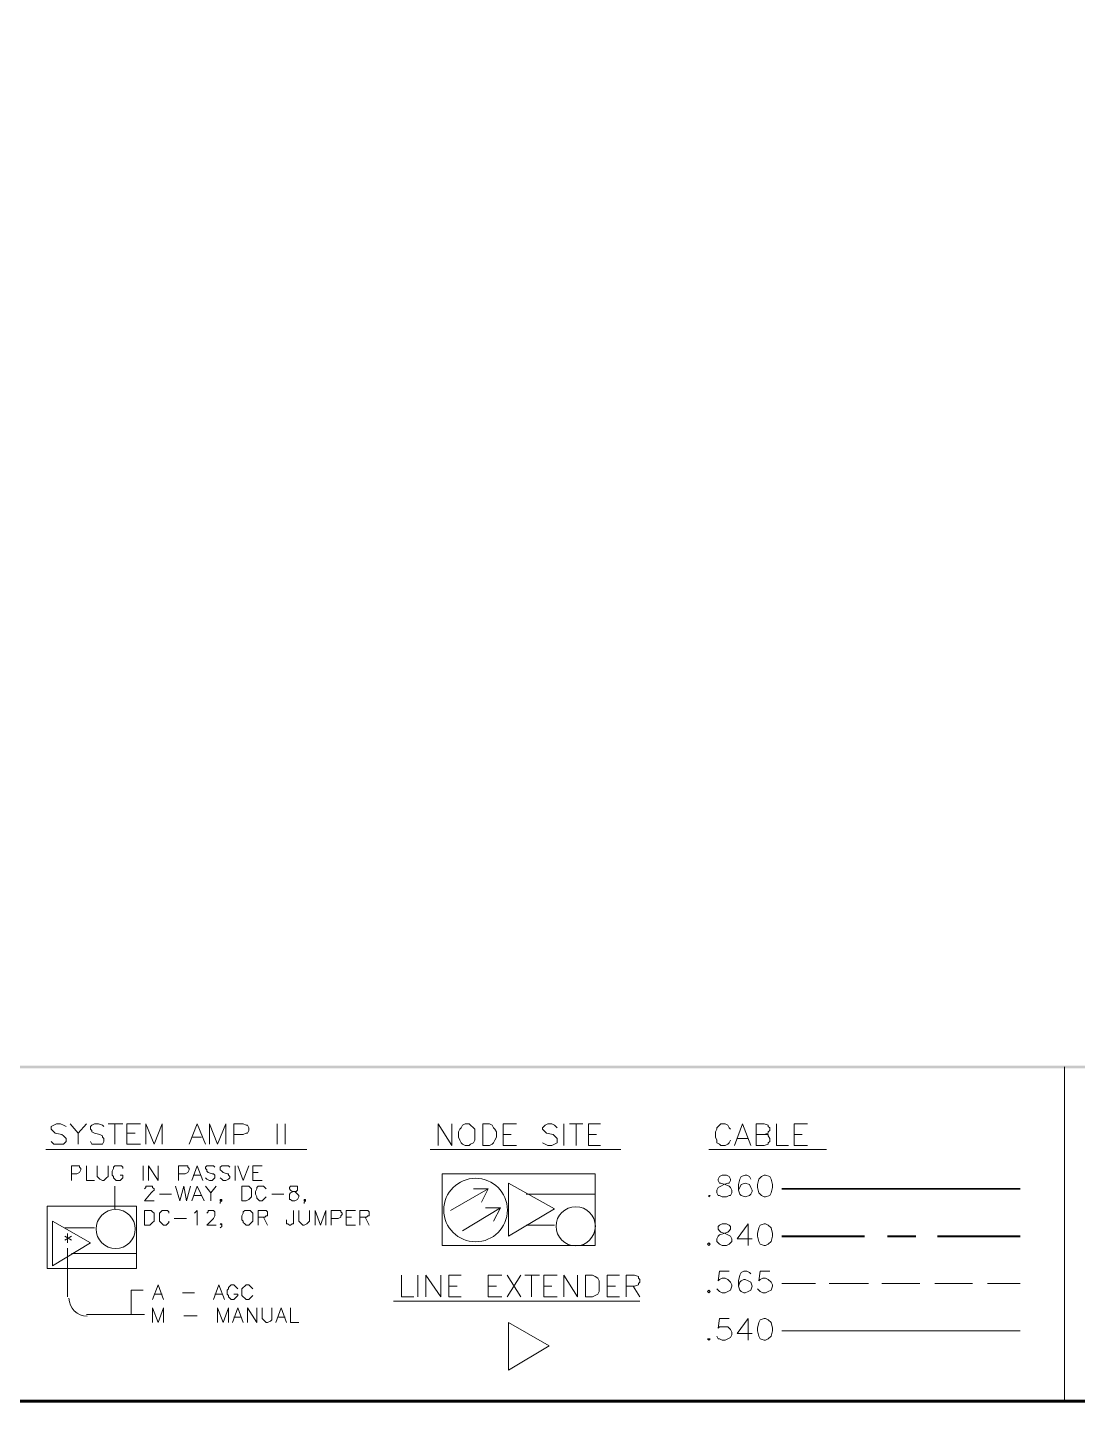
# Model space of a CAD drawing. Header units: millimetres. Extents: x 3.6 to 37.8, y 0.6 to 28.7.
# Drawn here: x 16 to 19.236, y 0.595 to 4.832 of the extents above; entities that cross this region are included whole.
import ezdxf

# ---------------------------------------------------------------- set-up
doc = ezdxf.new("R2010")
doc.units = ezdxf.units.MM
doc.layers.add('PDF_0', color=7, linetype='Continuous')

msp = doc.modelspace()

# ---------------------------------------------------------------- linework, layer by layer
at = {"layer": 'PDF_0', "lineweight": 0, "const_width": 0.00834}
msp.add_lwpolyline([(37.7648, 0.5988), (37.7648, 28.6993), (3.5681, 28.6993), (3.5681, 0.5988)], close=True, dxfattribs=at)
at = {"layer": 'PDF_0', "lineweight": 9}
msp.add_lwpolyline([(19.1966, 1.6288), (19.1966, 0.5988)], dxfattribs=at)
at = {"layer": 'PDF_0', "color": 8, "lineweight": 0, "true_color": 0x808080}
for points in [[(16.1192, 1.4453), (16.1109, 1.4495), (16.1026, 1.4537), (16.0901, 1.4537), (16.0817, 1.4495), (16.0734, 1.4453), (16.0734, 1.437), (16.0775, 1.4328), (16.0817, 1.4286), (16.0859, 1.4245), (16.1067, 1.4203), (16.1109, 1.4161), (16.1151, 1.412), (16.1192, 1.4078), (16.1192, 1.3995), (16.1109, 1.3911), (16.1026, 1.3911), (16.0901, 1.3911), (16.0817, 1.3911), (16.0734, 1.3995)], [(16.1318, 1.4537), (16.1568, 1.4245), (16.1568, 1.3911)], [(16.1818, 1.4537), (16.1568, 1.4245)], [(16.236, 1.4453), (16.2318, 1.4495), (16.2193, 1.4537), (16.2068, 1.4537), (16.1985, 1.4495), (16.1943, 1.4453), (16.1943, 1.437), (16.1985, 1.4328), (16.1985, 1.4286), (16.2068, 1.4245), (16.2235, 1.4203), (16.2318, 1.4161), (16.2318, 1.412), (16.236, 1.4078), (16.236, 1.3995), (16.2318, 1.3911), (16.2193, 1.3911), (16.2068, 1.3911), (16.1985, 1.3911), (16.1943, 1.3995)], [(16.2485, 1.4537), (16.2944, 1.4537)], [(16.2694, 1.4537), (16.2694, 1.3911)], [(16.3486, 1.3911), (16.3069, 1.3911), (16.3069, 1.4537), (16.3486, 1.4537)], [(16.3653, 1.3911), (16.3653, 1.4537), (16.3903, 1.3911), (16.4153, 1.4537), (16.4153, 1.3911)], [(16.4987, 1.3911), (16.5237, 1.4537), (16.5487, 1.3911)], [(16.5612, 1.3911), (16.5612, 1.4537), (16.5863, 1.3911), (16.6113, 1.4537), (16.6113, 1.3911)], [(16.6363, 1.3911), (16.6363, 1.4537), (16.6655, 1.4537), (16.6738, 1.4495), (16.678, 1.4495), (16.6822, 1.4411), (16.6822, 1.4328), (16.678, 1.4245), (16.6738, 1.4245), (16.6655, 1.4203), (16.6363, 1.4203)], [(16.7697, 1.4537), (16.7697, 1.3911)], [(16.7948, 1.4537), (16.7948, 1.3911)], [(17.2659, 1.3869), (17.2659, 1.4537), (17.3076, 1.3869), (17.3076, 1.4537)], [(17.5078, 1.3869), (17.4661, 1.3869), (17.4661, 1.4537), (17.5078, 1.4537)], [(17.6329, 1.4411), (17.6246, 1.4495), (17.6162, 1.4537), (17.6037, 1.4537), (17.5954, 1.4495), (17.587, 1.4411), (17.587, 1.437), (17.5912, 1.4328), (17.5954, 1.4286), (17.5995, 1.4245), (17.6204, 1.4203), (17.6246, 1.4161), (17.6287, 1.412), (17.6329, 1.4078), (17.6329, 1.3953), (17.6246, 1.3911), (17.6162, 1.3869), (17.6037, 1.3869), (17.5954, 1.3911), (17.587, 1.3953)], [(17.6537, 1.4537), (17.6537, 1.3869)], [(17.6704, 1.4537), (17.7121, 1.4537)], [(17.6913, 1.4537), (17.6913, 1.3869)], [(17.7663, 1.3869), (17.7288, 1.3869), (17.7288, 1.4537), (17.7663, 1.4537)], [(18.1666, 1.437), (18.1625, 1.4411), (18.1583, 1.4495), (18.15, 1.4537), (18.1374, 1.4537), (18.1333, 1.4495), (18.1249, 1.4411), (18.1249, 1.437), (18.1208, 1.4286), (18.1208, 1.412), (18.1249, 1.4036), (18.1249, 1.3953), (18.1333, 1.3911), (18.1374, 1.3869), (18.15, 1.3869), (18.1583, 1.3911), (18.1625, 1.3953), (18.1666, 1.4036)], [(18.1791, 1.3869), (18.2042, 1.4537), (18.2292, 1.3869)], [(18.2709, 1.4203), (18.2834, 1.4203), (18.2834, 1.4161), (18.2876, 1.4078), (18.2876, 1.3995), (18.2834, 1.3953), (18.2834, 1.3911), (18.2709, 1.3869), (18.2459, 1.3869), (18.2459, 1.4537), (18.2709, 1.4537), (18.2834, 1.4495), (18.2834, 1.4453), (18.2876, 1.4411), (18.2876, 1.4328), (18.2834, 1.4286), (18.2834, 1.4245), (18.2709, 1.4203), (18.2459, 1.4203)], [(18.3084, 1.4537), (18.3084, 1.3869), (18.3459, 1.3869)], [(18.4043, 1.3869), (18.3626, 1.3869), (18.3626, 1.4537), (18.4043, 1.4537)], [(16.3069, 1.4245), (16.3319, 1.4245)], [(16.507, 1.412), (16.5362, 1.412)], [(17.4661, 1.4203), (17.4911, 1.4203)], [(17.7288, 1.4203), (17.7538, 1.4203)], [(18.1875, 1.4078), (18.2208, 1.4078)], [(18.3626, 1.4203), (18.3876, 1.4203)], [(16.0567, 1.3744), (16.8615, 1.3744)], [(17.2409, 1.3744), (17.8289, 1.3744)], [(18.0999, 1.3744), (18.4627, 1.3744)], [(16.1359, 1.2785), (16.1359, 1.3244), (16.1526, 1.3244), (16.1609, 1.3244), (16.1609, 1.3202), (16.1651, 1.3161), (16.1651, 1.3119), (16.1609, 1.3035), (16.1526, 1.2994), (16.1359, 1.2994)], [(16.1818, 1.3244), (16.1818, 1.2785), (16.2068, 1.2785)], [(16.2152, 1.3244), (16.2152, 1.291), (16.2193, 1.2869), (16.2235, 1.2827), (16.2318, 1.2785), (16.236, 1.2785), (16.2402, 1.2827), (16.2443, 1.2869), (16.2485, 1.291), (16.2485, 1.3244)], [(16.2944, 1.3161), (16.2944, 1.3202), (16.2902, 1.3244), (16.286, 1.3244), (16.2735, 1.3244), (16.2694, 1.3244), (16.2652, 1.3202), (16.2652, 1.3161), (16.261, 1.3077), (16.261, 1.2952), (16.2652, 1.291), (16.2652, 1.2869), (16.2694, 1.2827), (16.2735, 1.2785), (16.286, 1.2785), (16.2902, 1.2827), (16.2944, 1.2869), (16.2944, 1.291), (16.2944, 1.2952), (16.286, 1.2952)], [(16.3569, 1.3244), (16.3569, 1.2785)], [(16.3736, 1.2785), (16.3736, 1.3244), (16.4028, 1.2785), (16.4028, 1.3244)], [(16.4653, 1.2785), (16.4653, 1.3244), (16.4862, 1.3244), (16.4945, 1.3244), (16.4945, 1.3202), (16.4987, 1.3161), (16.4987, 1.3119), (16.4945, 1.3035), (16.4862, 1.2994), (16.4653, 1.2994)], [(16.507, 1.2785), (16.5237, 1.3244), (16.5404, 1.2785)], [(16.5779, 1.3202), (16.5738, 1.3244), (16.5696, 1.3244), (16.5612, 1.3244), (16.5529, 1.3244), (16.5487, 1.3202), (16.5487, 1.3161), (16.5529, 1.3119), (16.5529, 1.3077), (16.5571, 1.3035), (16.5696, 1.2994), (16.5738, 1.2994), (16.5779, 1.2952), (16.5779, 1.291), (16.5779, 1.2869), (16.5738, 1.2827), (16.5696, 1.2785), (16.5612, 1.2785), (16.5529, 1.2827), (16.5487, 1.2869)], [(16.6238, 1.3202), (16.6196, 1.3244), (16.6113, 1.3244), (16.6029, 1.3244), (16.5988, 1.3244), (16.5946, 1.3202), (16.5946, 1.3161), (16.5946, 1.3119), (16.5988, 1.3077), (16.6029, 1.3035), (16.6155, 1.2994), (16.6196, 1.2994), (16.6196, 1.2952), (16.6238, 1.291), (16.6238, 1.2869), (16.6196, 1.2827), (16.6113, 1.2785), (16.6029, 1.2785), (16.5988, 1.2827), (16.5946, 1.2869)], [(16.6405, 1.3244), (16.6405, 1.2785)], [(16.6488, 1.3244), (16.6655, 1.2785), (16.6822, 1.3244)], [(16.7239, 1.2785), (16.6947, 1.2785), (16.6947, 1.3244), (16.7239, 1.3244)], [(16.5112, 1.2952), (16.5321, 1.2952)], [(16.6947, 1.3035), (16.7114, 1.3035)], [(18.2292, 1.2827), (18.225, 1.291), (18.2167, 1.2952), (18.2125, 1.2952), (18.2, 1.291), (18.1958, 1.2827), (18.1917, 1.266), (18.1917, 1.2493), (18.1958, 1.2368), (18.2, 1.2327), (18.2125, 1.2285), (18.225, 1.2327), (18.2292, 1.2368), (18.2333, 1.2452), (18.2333, 1.2493), (18.2292, 1.2577), (18.225, 1.266), (18.2125, 1.2702), (18.2, 1.266), (18.1958, 1.2577), (18.1917, 1.2493)], [(16.2694, 1.191), (16.2694, 1.2618)], [(16.3611, 1.2535), (16.3653, 1.2577), (16.3653, 1.2618), (16.3694, 1.2618), (16.3819, 1.2618), (16.3861, 1.2618), (16.3861, 1.2577), (16.3903, 1.2535), (16.3903, 1.2493), (16.3861, 1.2452), (16.3819, 1.241), (16.3611, 1.216), (16.3903, 1.216)], [(16.407, 1.2368), (16.4445, 1.2368)], [(16.457, 1.2618), (16.4695, 1.216), (16.482, 1.2618), (16.4904, 1.216), (16.5029, 1.2618)], [(16.507, 1.216), (16.5237, 1.2618), (16.5446, 1.216)], [(16.5154, 1.2327), (16.5362, 1.2327)], [(16.5487, 1.2618), (16.5654, 1.241), (16.5654, 1.216)], [(16.5821, 1.2618), (16.5654, 1.241)], [(16.7364, 1.2535), (16.7322, 1.2577), (16.728, 1.2618), (16.7239, 1.2618), (16.7155, 1.2618), (16.7114, 1.2618), (16.7072, 1.2577), (16.7072, 1.2535), (16.703, 1.2452), (16.703, 1.2368), (16.7072, 1.2285), (16.7072, 1.2243), (16.7114, 1.2201), (16.7155, 1.216), (16.7239, 1.216), (16.728, 1.2201), (16.7322, 1.2243), (16.7364, 1.2285)], [(16.7531, 1.2368), (16.7906, 1.2368)], [(17.3035, 1.1868), (17.4202, 1.2535), (17.3744, 1.2535)], [(17.4202, 1.2535), (17.3994, 1.2118)], [(17.537, 1.2368), (17.7496, 1.2368)], [(16.4362, 1.1785), (16.4362, 1.1826), (16.432, 1.1868), (16.4278, 1.1868), (16.4195, 1.1868), (16.4153, 1.1868), (16.4111, 1.1826), (16.407, 1.1785), (16.407, 1.1701), (16.407, 1.1576), (16.407, 1.1534), (16.4111, 1.1493), (16.4153, 1.1451), (16.4195, 1.1409), (16.4278, 1.1409), (16.432, 1.1451), (16.4362, 1.1493), (16.4362, 1.1534)], [(16.5154, 1.1785), (16.5195, 1.1826), (16.5237, 1.1868), (16.5237, 1.1409)], [(16.5529, 1.1785), (16.5571, 1.1826), (16.5571, 1.1868), (16.5612, 1.1868), (16.5696, 1.1868), (16.5738, 1.1868), (16.5779, 1.1826), (16.5779, 1.1785), (16.5779, 1.1743), (16.5779, 1.1701), (16.5738, 1.1618), (16.5529, 1.1409), (16.5821, 1.1409)], [(16.5988, 1.2201), (16.5946, 1.216), (16.5946, 1.2201), (16.5988, 1.2201), (16.5988, 1.216), (16.5946, 1.2118), (16.5946, 1.2076)], [(16.7114, 1.1409), (16.7114, 1.1868), (16.7322, 1.1868), (16.7364, 1.1868), (16.7405, 1.1826), (16.7405, 1.1785), (16.7405, 1.1743), (16.7405, 1.1701), (16.7364, 1.1701), (16.7322, 1.1659), (16.7114, 1.1659)], [(16.8198, 1.1868), (16.8198, 1.1534), (16.8198, 1.1451), (16.8156, 1.1451), (16.8114, 1.1409), (16.8073, 1.1409), (16.8031, 1.1451), (16.7989, 1.1451), (16.7989, 1.1534), (16.7989, 1.1576)], [(16.8365, 1.1868), (16.8365, 1.1534), (16.8406, 1.1493), (16.8448, 1.1451), (16.849, 1.1409), (16.8531, 1.1409), (16.8615, 1.1451), (16.8656, 1.1493), (16.8698, 1.1534), (16.8698, 1.1868)], [(16.8573, 1.2201), (16.8531, 1.216), (16.8531, 1.2201), (16.8573, 1.2201), (16.8573, 1.216), (16.8531, 1.2118), (16.8531, 1.2076)], [(16.8865, 1.1409), (16.8865, 1.1868), (16.9032, 1.1409), (16.9199, 1.1868), (16.9199, 1.1409)], [(16.9365, 1.1409), (16.9365, 1.1868), (16.9574, 1.1868), (16.9657, 1.1868), (16.9657, 1.1826), (16.9699, 1.1785), (16.9699, 1.1743), (16.9657, 1.1701), (16.9657, 1.1659), (16.9574, 1.1618), (16.9365, 1.1618)], [(17.0116, 1.1409), (16.9824, 1.1409), (16.9824, 1.1868), (17.0116, 1.1868)], [(17.0241, 1.1409), (17.0241, 1.1868), (17.0449, 1.1868), (17.0491, 1.1868), (17.0533, 1.1826), (17.0533, 1.1785), (17.0533, 1.1743), (17.0533, 1.1701), (17.0491, 1.1701), (17.0449, 1.1659), (17.0241, 1.1659)], [(17.341, 1.1242), (17.4578, 1.1951)], [(17.4119, 1.1951), (17.4578, 1.1951), (17.4369, 1.1534)], [(16.4528, 1.1618), (16.4904, 1.1618)], [(16.5988, 1.1451), (16.5988, 1.1409), (16.5946, 1.1451), (16.5988, 1.1451), (16.5988, 1.1409), (16.5988, 1.1368), (16.5946, 1.1326)], [(16.728, 1.1659), (16.7405, 1.1409)], [(16.9824, 1.1659), (16.9991, 1.1659)], [(17.0408, 1.1659), (17.0533, 1.1409)], [(18.2208, 1.0784), (18.2208, 1.1451), (18.1875, 1.0992), (18.2333, 1.0992)], [(16.2068, 1.1326), (16.1151, 1.1326)], [(16.1151, 1.1076), (16.1359, 1.0951)], [(16.1359, 1.1076), (16.1151, 1.0951)], [(16.1234, 1.1159), (16.1234, 1.0867)], [(17.6246, 1.1409), (17.537, 1.1409)], [(16.1234, 0.9199), (16.1234, 1.07)], [(16.1359, 1.0534), (16.3361, 1.0534)], [(17.1534, 0.9866), (17.1534, 0.9199), (17.1909, 0.9199)], [(17.2034, 0.9866), (17.2034, 0.9199)], [(17.2284, 0.9199), (17.2284, 0.9866), (17.2743, 0.9199), (17.2743, 0.9866)], [(17.3368, 0.9199), (17.2993, 0.9199), (17.2993, 0.9866), (17.3368, 0.9866)], [(17.4619, 0.9199), (17.4202, 0.9199), (17.4202, 0.9866), (17.4619, 0.9866)], [(17.4786, 0.9866), (17.5203, 0.9199)], [(17.5203, 0.9866), (17.4786, 0.9199)], [(17.5328, 0.9866), (17.5787, 0.9866)], [(17.5537, 0.9866), (17.5537, 0.9199)], [(17.6329, 0.9199), (17.5912, 0.9199), (17.5912, 0.9866), (17.6329, 0.9866)], [(17.6537, 0.9199), (17.6537, 0.9866), (17.6954, 0.9199), (17.6954, 0.9866)], [(17.8247, 0.9199), (17.7872, 0.9199), (17.7872, 0.9866), (17.8247, 0.9866)], [(17.8456, 0.9199), (17.8456, 0.9866), (17.8706, 0.9866), (17.8831, 0.9825), (17.8831, 0.9783), (17.8873, 0.9741), (17.8873, 0.9658), (17.8831, 0.9616), (17.8831, 0.9574), (17.8706, 0.9533), (17.8456, 0.9533)], [(18.1625, 0.9991), (18.1333, 0.9991), (18.1291, 0.97), (18.1333, 0.9741), (18.1416, 0.9783), (18.15, 0.9783), (18.1583, 0.9741), (18.1666, 0.9658), (18.1708, 0.9574), (18.1708, 0.9533), (18.1666, 0.9408), (18.1583, 0.9366), (18.15, 0.9324), (18.1416, 0.9324), (18.1333, 0.9366), (18.1291, 0.9408), (18.1249, 0.9449)], [(18.2292, 0.9908), (18.225, 0.995), (18.2167, 0.9991), (18.2083, 0.9991), (18.2, 0.995), (18.1958, 0.9866), (18.1917, 0.97), (18.1917, 0.9533), (18.1958, 0.9408), (18.2, 0.9366), (18.2083, 0.9324), (18.2125, 0.9324), (18.2208, 0.9366), (18.2292, 0.9408), (18.2333, 0.9533), (18.2292, 0.9658), (18.2208, 0.97), (18.2125, 0.9741), (18.2083, 0.9741), (18.2, 0.97), (18.1958, 0.9658), (18.1917, 0.9533)], [(18.2876, 0.9991), (18.2584, 0.9991), (18.2542, 0.97), (18.2584, 0.9741), (18.2667, 0.9783), (18.275, 0.9783), (18.2834, 0.9741), (18.2917, 0.9658), (18.2959, 0.9574), (18.2959, 0.9533), (18.2917, 0.9408), (18.2834, 0.9366), (18.275, 0.9324), (18.2667, 0.9324), (18.2584, 0.9366), (18.2542, 0.9408), (18.25, 0.9449)], [(16.3569, 0.9408), (16.3194, 0.9408), (16.3194, 0.8657)], [(16.3861, 0.9116), (16.4028, 0.9574), (16.4195, 0.9116)], [(16.4779, 0.9324), (16.5154, 0.9324)], [(16.5738, 0.9116), (16.5904, 0.9574), (16.6071, 0.9116)], [(16.6488, 0.9449), (16.6446, 0.9491), (16.6405, 0.9533), (16.6363, 0.9574), (16.628, 0.9574), (16.6238, 0.9533), (16.6196, 0.9491), (16.6196, 0.9449), (16.6155, 0.9408), (16.6155, 0.9283), (16.6196, 0.9241), (16.6196, 0.9199), (16.6238, 0.9158), (16.628, 0.9116), (16.6363, 0.9116), (16.6405, 0.9158), (16.6446, 0.9199), (16.6488, 0.9241), (16.6488, 0.9283), (16.6363, 0.9283)], [(16.6947, 0.9449), (16.6905, 0.9491), (16.6863, 0.9533), (16.6822, 0.9574), (16.6738, 0.9574), (16.6697, 0.9533), (16.6655, 0.9491), (16.6613, 0.9449), (16.6613, 0.9408), (16.6613, 0.9283), (16.6613, 0.9241), (16.6655, 0.9199), (16.6697, 0.9158), (16.6738, 0.9116), (16.6822, 0.9116), (16.6863, 0.9158), (16.6905, 0.9199), (16.6947, 0.9241)], [(17.2993, 0.9533), (17.3243, 0.9533)], [(17.4202, 0.9533), (17.4453, 0.9533)], [(17.5912, 0.9533), (17.6162, 0.9533)], [(17.7872, 0.9533), (17.8122, 0.9533)], [(17.8664, 0.9533), (17.8873, 0.9199)], [(16.3903, 0.9283), (16.4153, 0.9283)], [(16.5779, 0.9283), (16.5988, 0.9283)], [(17.1283, 0.9074), (17.8873, 0.9074)], [(16.1818, 0.8657), (16.3611, 0.8657)], [(16.3861, 0.8407), (16.3861, 0.8866), (16.4028, 0.8407), (16.4195, 0.8866), (16.4195, 0.8407)], [(16.482, 0.8615), (16.5237, 0.8615)], [(16.5863, 0.8407), (16.5863, 0.8866), (16.6029, 0.8407), (16.6196, 0.8866), (16.6196, 0.8407)], [(16.6321, 0.8407), (16.6488, 0.8866), (16.6655, 0.8407)], [(16.6363, 0.8574), (16.6572, 0.8574)], [(16.678, 0.8407), (16.678, 0.8866), (16.7072, 0.8407), (16.7072, 0.8866)], [(16.7239, 0.8866), (16.7239, 0.8532), (16.728, 0.849), (16.7322, 0.8449), (16.7364, 0.8407), (16.7405, 0.8407), (16.7489, 0.8449), (16.7531, 0.849), (16.7531, 0.8532), (16.7531, 0.8866)], [(16.7656, 0.8407), (16.7822, 0.8866), (16.7989, 0.8407)], [(16.7739, 0.8574), (16.7948, 0.8574)], [(16.8114, 0.8866), (16.8114, 0.8407), (16.8365, 0.8407)], [(18.1625, 0.8532), (18.1333, 0.8532), (18.1291, 0.824), (18.1333, 0.8282), (18.1416, 0.8282), (18.15, 0.8282), (18.1583, 0.8282), (18.1666, 0.8198), (18.1708, 0.8115), (18.1708, 0.8032), (18.1666, 0.7948), (18.1583, 0.7907), (18.15, 0.7865), (18.1416, 0.7865), (18.1333, 0.7907), (18.1291, 0.7907), (18.1249, 0.799)], [(18.2208, 0.7865), (18.2208, 0.8532), (18.1875, 0.8073), (18.2333, 0.8073)]]:
    msp.add_lwpolyline(points, dxfattribs=at)
for points in [[(17.3493, 1.4537), (17.341, 1.4495), (17.3368, 1.4411), (17.3327, 1.437), (17.3285, 1.4286), (17.3285, 1.412), (17.3327, 1.4036), (17.3368, 1.3953), (17.341, 1.3911), (17.3493, 1.3869), (17.3619, 1.3869), (17.366, 1.3911), (17.3744, 1.3953), (17.3785, 1.4036), (17.3785, 1.412), (17.3785, 1.4286), (17.3785, 1.437), (17.3744, 1.4411), (17.366, 1.4495), (17.3619, 1.4537)], [(17.4036, 1.3869), (17.4036, 1.4537), (17.4244, 1.4537), (17.4327, 1.4495), (17.4369, 1.4411), (17.4411, 1.437), (17.4453, 1.4286), (17.4453, 1.412), (17.4411, 1.4036), (17.4369, 1.3953), (17.4327, 1.3911), (17.4244, 1.3869)], [(17.7496, 1.0784), (17.2785, 1.0784), (17.2785, 1.2994), (17.7496, 1.2994)], [(18.1416, 1.2952), (18.1333, 1.291), (18.1291, 1.2827), (18.1291, 1.2785), (18.1333, 1.2702), (18.1374, 1.2702), (18.15, 1.266), (18.1625, 1.2618), (18.1666, 1.2577), (18.1708, 1.2493), (18.1708, 1.241), (18.1666, 1.2327), (18.1625, 1.2327), (18.1541, 1.2285), (18.1416, 1.2285), (18.1333, 1.2327), (18.1291, 1.2327), (18.1249, 1.241), (18.1249, 1.2493), (18.1291, 1.2577), (18.1374, 1.2618), (18.1458, 1.266), (18.1583, 1.2702), (18.1625, 1.2702), (18.1666, 1.2785), (18.1666, 1.2827), (18.1625, 1.291), (18.1541, 1.2952)], [(18.2709, 1.2952), (18.2625, 1.291), (18.2542, 1.2827), (18.25, 1.266), (18.25, 1.2577), (18.2542, 1.241), (18.2625, 1.2327), (18.2709, 1.2285), (18.275, 1.2285), (18.2876, 1.2327), (18.2917, 1.241), (18.2959, 1.2577), (18.2959, 1.266), (18.2917, 1.2827), (18.2876, 1.291), (18.275, 1.2952)], [(16.6613, 1.216), (16.6613, 1.2618), (16.6738, 1.2618), (16.6822, 1.2618), (16.6863, 1.2577), (16.6905, 1.2535), (16.6905, 1.2452), (16.6905, 1.2368), (16.6905, 1.2285), (16.6863, 1.2243), (16.6822, 1.2201), (16.6738, 1.216)], [(16.8156, 1.2618), (16.8114, 1.2618), (16.8073, 1.2577), (16.8073, 1.2535), (16.8114, 1.2493), (16.8156, 1.2452), (16.8239, 1.2452), (16.8281, 1.241), (16.8323, 1.2368), (16.8365, 1.2327), (16.8365, 1.2285), (16.8323, 1.2201), (16.8239, 1.216), (16.8156, 1.216), (16.8114, 1.2201), (16.8073, 1.2201), (16.8073, 1.2285), (16.8073, 1.2327), (16.8073, 1.2368), (16.8114, 1.241), (16.8198, 1.2452), (16.8281, 1.2452), (16.8323, 1.2493), (16.8323, 1.2535), (16.8323, 1.2577), (16.8323, 1.2618), (16.8239, 1.2618)], [(17.4828, 1.2702), (17.4828, 1.1076), (17.6246, 1.191)], [(18.0999, 1.2327), (18.0999, 1.2285), (18.1041, 1.2327)], [(16.3361, 1.0075), (16.0609, 1.0075), (16.0609, 1.1993), (16.3361, 1.1993)], [(16.3611, 1.1409), (16.3611, 1.1868), (16.3778, 1.1868), (16.3819, 1.1868), (16.3861, 1.1826), (16.3903, 1.1785), (16.3903, 1.1701), (16.3903, 1.1576), (16.3903, 1.1534), (16.3861, 1.1493), (16.3819, 1.1451), (16.3778, 1.1409)], [(16.6738, 1.1868), (16.6697, 1.1868), (16.6655, 1.1826), (16.6655, 1.1785), (16.6613, 1.1701), (16.6613, 1.1576), (16.6655, 1.1534), (16.6655, 1.1493), (16.6697, 1.1451), (16.6738, 1.1409), (16.6822, 1.1409), (16.6863, 1.1451), (16.6905, 1.1493), (16.6947, 1.1534), (16.6947, 1.1576), (16.6947, 1.1701), (16.6947, 1.1785), (16.6905, 1.1826), (16.6863, 1.1868), (16.6822, 1.1868)], [(16.0775, 1.0158), (16.0775, 1.1534), (16.1943, 1.0867)], [(18.1416, 1.1451), (18.1333, 1.1409), (18.1291, 1.1368), (18.1291, 1.1284), (18.1333, 1.1242), (18.1374, 1.1201), (18.15, 1.1159), (18.1583, 1.1117), (18.1666, 1.1076), (18.1708, 1.0992), (18.1708, 1.0909), (18.1666, 1.0867), (18.1625, 1.0825), (18.1541, 1.0784), (18.1416, 1.0784), (18.1333, 1.0825), (18.1291, 1.0867), (18.1249, 1.0909), (18.1249, 1.0992), (18.1291, 1.1076), (18.1333, 1.1117), (18.1458, 1.1159), (18.1583, 1.1201), (18.1625, 1.1242), (18.1666, 1.1284), (18.1666, 1.1368), (18.1625, 1.1409), (18.1541, 1.1451)], [(18.2709, 1.1451), (18.2584, 1.1409), (18.2542, 1.1326), (18.25, 1.1159), (18.25, 1.1076), (18.2542, 1.0909), (18.2584, 1.0825), (18.2709, 1.0784), (18.275, 1.0784), (18.2834, 1.0825), (18.2917, 1.0909), (18.2959, 1.1076), (18.2959, 1.1159), (18.2917, 1.1326), (18.2834, 1.1409), (18.275, 1.1451)], [(18.0999, 1.0867), (18.0957, 1.0825), (18.0999, 1.0784), (18.1041, 1.0825)], [(17.7205, 0.9199), (17.7205, 0.9866), (17.7413, 0.9866), (17.7496, 0.9825), (17.758, 0.9783), (17.7622, 0.97), (17.7622, 0.9616), (17.7622, 0.9449), (17.7622, 0.9366), (17.758, 0.9283), (17.7496, 0.9241), (17.7413, 0.9199)], [(18.0999, 0.9408), (18.0957, 0.9366), (18.0999, 0.9324), (18.1041, 0.9366)], [(18.2709, 0.8532), (18.2584, 0.849), (18.2542, 0.8407), (18.25, 0.824), (18.25, 0.8157), (18.2542, 0.799), (18.2584, 0.7907), (18.2709, 0.7865), (18.275, 0.7865), (18.2834, 0.7907), (18.2917, 0.799), (18.2959, 0.8157), (18.2959, 0.824), (18.2917, 0.8407), (18.2834, 0.849), (18.275, 0.8532)], [(17.6079, 0.7698), (17.4828, 0.8407), (17.4828, 0.6947)], [(18.0999, 0.7907), (18.0957, 0.7907), (18.0999, 0.7865), (18.1041, 0.7907)]]:
    msp.add_lwpolyline(points, close=True, dxfattribs=at)
for points in [[(17.4792, 1.1878, 1), (17.2833, 1.1878, 1)], [(16.2116, 1.1294, 1), (16.3325, 1.1294, 1)], [(17.7503, 1.1377, 1), (17.6294, 1.1377, 1)]]:
    msp.add_lwpolyline(points, format="xyb", close=True, dxfattribs=at)
at = {"layer": 'PDF_0', "color": 242, "lineweight": 35, "true_color": 0xdd0037}
msp.add_lwpolyline([(18.3251, 1.2535), (19.059, 1.2535)], dxfattribs=at)
at = {"layer": 'PDF_0', "color": 151, "lineweight": 40, "true_color": 0x7fbfff}
for points in [[(18.3251, 1.1076), (18.5794, 1.1076)], [(18.6503, 1.1076), (18.7379, 1.1076)], [(18.8046, 1.1076), (19.059, 1.1076)]]:
    msp.add_lwpolyline(points, dxfattribs=at)
at = {"layer": 'PDF_0', "color": 23, "lineweight": 13, "true_color": 0xdd8a6e}
for points in [[(18.3251, 0.9616), (18.4293, 0.9616)], [(18.471, 0.9616), (18.592, 0.9616)], [(18.6337, 0.9616), (18.7504, 0.9616)], [(18.7963, 0.9616), (18.913, 0.9616)], [(18.9589, 0.9616), (19.059, 0.9616)]]:
    msp.add_lwpolyline(points, dxfattribs=at)
at = {"layer": 'PDF_0', "color": 172, "lineweight": 9, "true_color": 0x0000dd}
msp.add_lwpolyline([(18.3251, 0.8157), (19.059, 0.8157)], dxfattribs=at)
at = {"layer": 'PDF_0', "color": 8, "lineweight": 0, "true_color": 0x808080}
msp.add_arc((16.1845, 0.9167), 0.0563, 180, 270, dxfattribs=at)
at = {"layer": 'PDF_0', "transparency": 33554559}
for points in [[(3.5681, 1.633), (3.5681, 1.6246), (37.7648, 1.633)], [(3.5681, 1.6246), (37.7648, 1.633), (37.7648, 1.6246)]]:
    msp.add_solid(points, dxfattribs=at)

doc.saveas('drawing.dxf')
